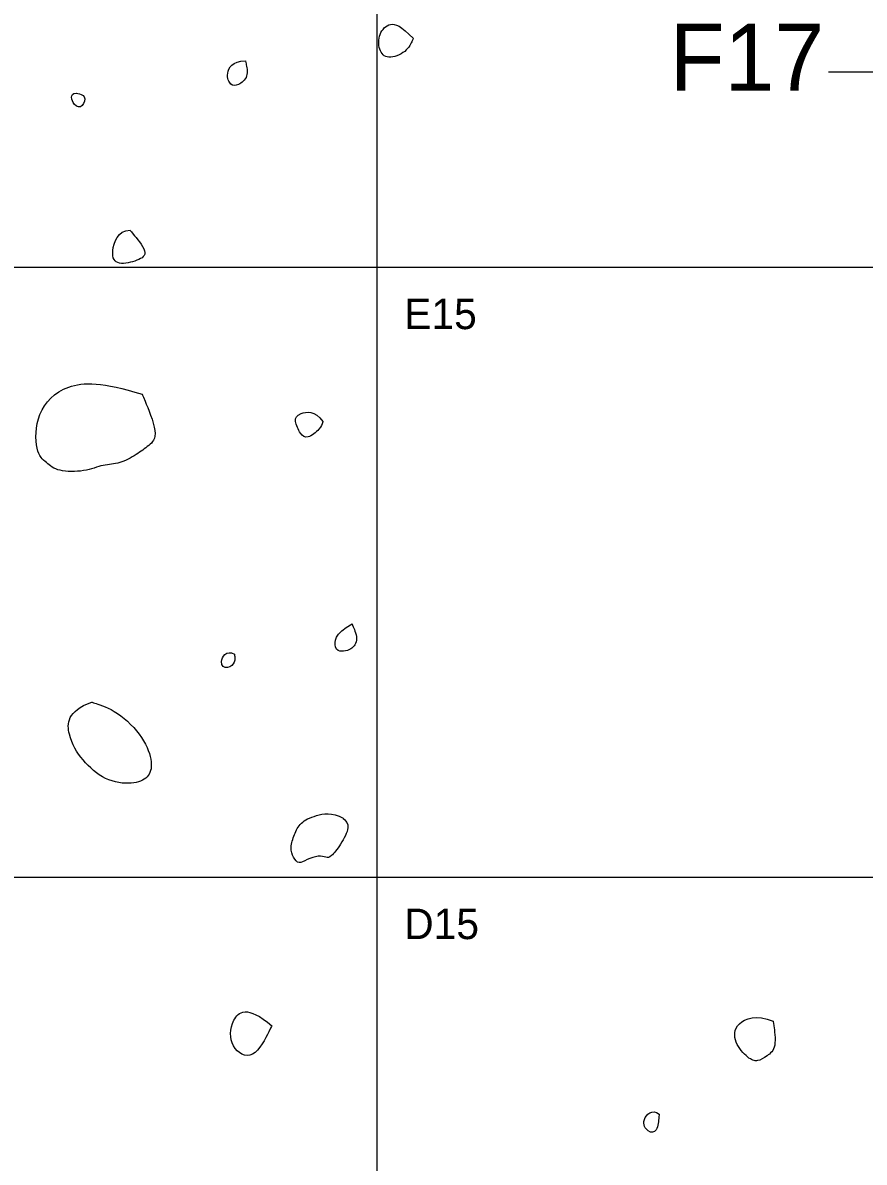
# Model space of a CAD drawing. Extents: x -0.1 to 21.1, y -1.4 to 23.5.
# Drawn here: x 11.419 to 12.799, y 17.533 to 19.401 of the extents above; entities that cross this region are included whole.
import ezdxf

# ---------------------------------------------------------------- set-up
doc = ezdxf.new("R2010")
doc.units = 0
for name, color, linetype in [('Cobbles n Brick', 7, 'Continuous'), ('Feature Numbers', 7, 'Continuous'), ('Quadrat Boundary', 7, 'Continuous'), ('Quadrat IDs', 7, 'Continuous')]:
    doc.layers.add(name, color=color, linetype=linetype)

msp = doc.modelspace()

# ---------------------------------------------------------------- linework, layer by layer
at = {"layer": 'Cobbles n Brick'}
for points in [[(12.0594, 19.3751), (12.039, 19.396), (12.0203, 19.4033), (12.002, 19.3829), (12.002, 19.3559), (12.0163, 19.3394), (12.049, 19.3524), (12.0594, 19.3751), (12.0594, 19.3751), (12.0594, 19.3751)], [(11.7842, 19.3382), (11.7625, 19.3382), (11.7504, 19.3156), (11.76, 19.2974), (11.7716, 19.2974), (11.7902, 19.3115), (11.7842, 19.3382), (11.7842, 19.3382), (11.7842, 19.3382)], [(11.5066, 19.2853), (11.495, 19.2853), (11.5031, 19.2617), (11.5182, 19.2617), (11.5237, 19.2823), (11.5066, 19.2853), (11.5066, 19.2853), (11.5066, 19.2853)], [(11.595, 19.0607), (11.5748, 19.0607), (11.5613, 19.0202), (11.5739, 19.0025), (11.6093, 19.0109), (11.627, 19.0227), (11.595, 19.0607), (11.595, 19.0607), (11.595, 19.0607)], [(11.6148, 18.7919), (11.5499, 18.8121), (11.4867, 18.8121), (11.4395, 18.7615), (11.4395, 18.6949), (11.458, 18.6798), (11.4757, 18.6646), (11.5213, 18.6646), (11.5516, 18.6772), (11.5777, 18.6772), (11.6064, 18.6932), (11.6258, 18.7076), (11.6435, 18.7236), (11.6148, 18.7919), (11.6148, 18.7919), (11.6148, 18.7919)], [(11.911, 18.7471), (11.8978, 18.766), (11.8693, 18.7605), (11.8637, 18.7494), (11.8742, 18.7255), (11.885, 18.7176), (11.9078, 18.7354), (11.911, 18.7471), (11.911, 18.7471), (11.911, 18.7471)], [(11.9589, 18.4155), (11.9297, 18.3998), (11.9297, 18.3707), (11.942, 18.3707), (11.9542, 18.3707), (11.9711, 18.3864), (11.9589, 18.4155), (11.9589, 18.4155), (11.9589, 18.4155)], [(11.7661, 18.366), (11.7527, 18.373), (11.7381, 18.3491), (11.7556, 18.3404), (11.7684, 18.3526), (11.7661, 18.366), (11.7661, 18.366), (11.7661, 18.366)], [(11.5322, 18.2871), (11.4914, 18.2725), (11.4914, 18.2306), (11.5159, 18.1916), (11.5532, 18.1572), (11.6004, 18.1514), (11.626, 18.1625), (11.633, 18.1858), (11.619, 18.2289), (11.5741, 18.2737), (11.5322, 18.2871), (11.5322, 18.2871), (11.5322, 18.2871)], [(11.9443, 18.0966), (11.9258, 18.107), (11.8976, 18.1016), (11.8732, 18.09), (11.8644, 18.0703), (11.8566, 18.0483), (11.8628, 18.0317), (11.8713, 18.0209), (11.8841, 18.029), (11.9049, 18.0363), (11.9165, 18.0321), (11.9235, 18.0321), (11.9401, 18.0526), (11.9571, 18.0846), (11.9443, 18.0966), (11.9443, 18.0966), (11.9443, 18.0966)], [(11.8275, 17.7566), (11.7863, 17.7914), (11.7581, 17.7675), (11.7581, 17.7197), (11.7972, 17.6958), (11.8275, 17.7566), (11.8275, 17.7566), (11.8275, 17.7566)], [(12.6492, 17.7638), (12.6214, 17.7755), (12.5848, 17.7618), (12.5848, 17.7286), (12.6087, 17.7018), (12.6238, 17.6969), (12.639, 17.7066), (12.6556, 17.7198), (12.6492, 17.7638), (12.6492, 17.7638), (12.6492, 17.7638)], [(12.4623, 17.6116), (12.4506, 17.6208), (12.4311, 17.6013), (12.4438, 17.5808), (12.4599, 17.5808), (12.4623, 17.6116), (12.4623, 17.6116), (12.4623, 17.6116)]]:
    msp.add_open_spline(points, degree=3, dxfattribs=at)
at = {"layer": 'Feature Numbers'}
msp.add_line((12.7399, 19.3202), (13.4381, 19.3202), dxfattribs=at)
at = {"layer": 'Quadrat Boundary'}
for p, q in [((10, 19), (19, 19)), ((10, 18), (19, 18))]:
    msp.add_line(p, q, dxfattribs=at)
msp.add_lwpolyline([(12, 16), (12, 23), (12, 23)], dxfattribs=at)

# ---------------------------------------------------------------- texts
at = {"layer": 'Feature Numbers'}
msp.add_text('F17', height=0.11, dxfattribs=at).set_placement((12.4796, 19.2893))
at = {"layer": 'Quadrat IDs'}
for s, p in [('E15', (12.0444, 18.8986)), ('D15', (12.0444, 17.8986))]:
    msp.add_text(s, height=0.05, dxfattribs=at).set_placement(p)

doc.saveas('drawing.dxf')
